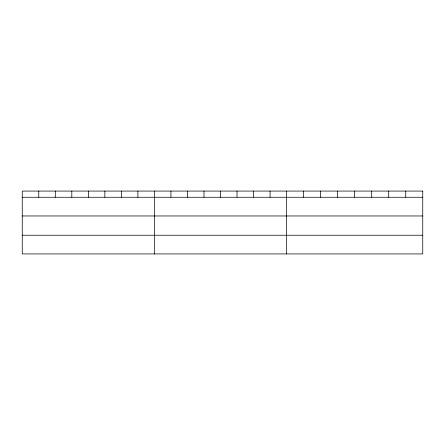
<?xml version="1.0" encoding="UTF-8"?>
<svg xmlns="http://www.w3.org/2000/svg" width="445" height="445" viewBox="0 0 445 445"><rect width="100%" height="100%" fill="white"/><g stroke="black" fill="none" stroke-linecap="round" stroke-linejoin="round"><path stroke-width="0.67" d="M22.25 197.263L422.75 197.263M22.25 215.964L422.75 215.964M22.25 235.227L422.75 235.227M405.729 191.077L405.729 197.263M388.707 191.077L388.707 197.263M371.686 191.077L371.686 197.263M354.665 191.077L354.665 197.263M337.644 191.077L337.644 197.263M320.623 191.077L320.623 197.263M303.601 191.077L303.601 197.263M286.58 191.077L286.58 253.923M270.059 191.077L270.059 197.263M253.539 191.077L253.539 197.263M237.018 191.077L237.018 197.263M220.498 191.077L220.498 197.263M203.977 191.077L203.977 197.263M187.456 191.077L187.456 197.263M170.936 191.077L170.936 197.263M154.415 191.077L154.415 253.923M137.894 191.077L137.894 197.263M121.374 191.077L121.374 197.263M104.853 191.077L104.853 197.263M88.333 191.077L88.333 197.263M71.812 191.077L71.812 197.263M55.291 191.077L55.291 197.263M38.771 191.077L38.771 197.263M422.75 191.077L22.25 191.077L22.25 253.923L422.75 253.923L422.75 191.077"/></g></svg>
